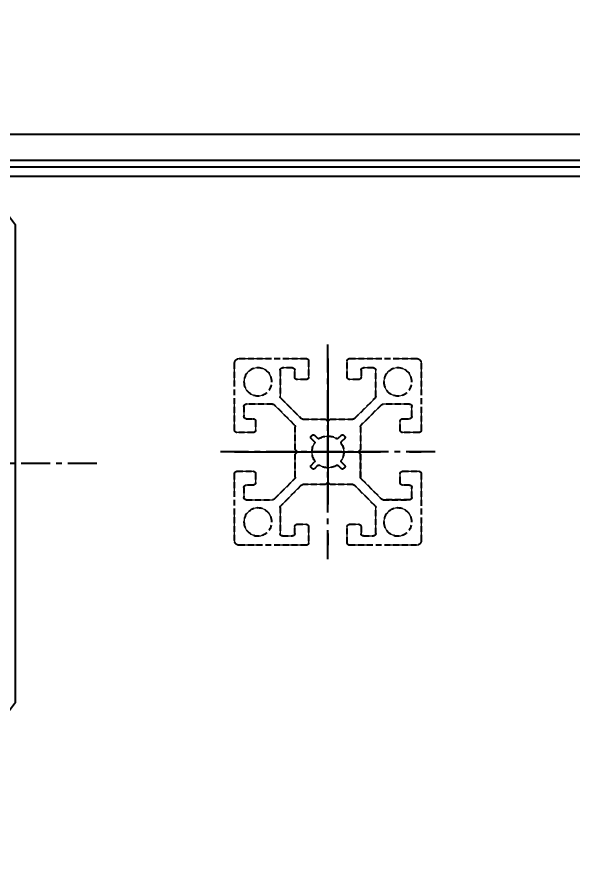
# Model space of a CAD drawing. Header units: inches. Extents: x 0 to 77285, y -118 to 40065.
# Drawn here: x 31318 to 31437.1, y 31565 to 31749.1 of the extents above; entities that cross this region are included whole.
import ezdxf

# ---------------------------------------------------------------- set-up
doc = ezdxf.new("R2010")
doc.units = ezdxf.units.IN
doc.header["$LTSCALE"] = 5
doc.header["$MEASUREMENT"] = 0
for name, pattern in [('CENTER', [2, 1.25, -0.25, 0.25, -0.25]), ('HIDDEN', [0.375, 0.25, -0.125]), ('PHANTOM', [2.5, 1.25, -0.25, 0.25, -0.25, 0.25, -0.25])]:
    doc.linetypes.add(name, pattern=pattern)
for name, color, linetype in [('11', 1, 'CENTER'), ('22', 2, 'HIDDEN'), ('77', 40, 'HIDDEN'), ('B', 123, 'Continuous'), ('G', 231, 'Continuous'), ('T', 3, 'Continuous'), ('Y', 60, 'Continuous')]:
    doc.layers.add(name, color=color, linetype=linetype)
doc.layers.add('33', color=3, linetype='PHANTOM', lineweight=9)
doc.styles.add('SCI', font='')
doc.styles.get('SCI').set_extended_font_data('Gulim')
doc.dimstyles.new('SCH', dxfattribs={"dimtxt": 2.5, "dimasz": 2, "dimexe": 1.25, "dimexo": 0.625, "dimtad": 1, "dimdec": 8, "dimtxsty": 'SCI', "dimcen": 2.5, "dimclrd": 4, "dimclre": 4, "dimclrt": 7, "dimadec": 8, "dimazin": 2, "dimtfac": 1, "dimtdec": 8, "dimtmove": 0, "dimatfit": 3, "dimfxl": 1, "dimarcsym": 0})

# ---------------------------------------------------------------- blocks, each defined once
blk = doc.blocks.new('A$C96765d9e')
for p, q in [((-280, 2), (-280, 0)), ((-280, 2), (0, 2)), ((0, 2), (0, 0)), ((-280, 0), (0, 0))]:
    blk.add_line(p, q)
blk = doc.blocks.new('A$Cb8ad11fe')
for p, q in [((-280, 7), (-280, 0)), ((-280, 7), (0, 7)), ((0, 7), (0, 0)), ((-280, 0), (0, 0))]:
    blk.add_line(p, q)
blk = doc.blocks.new('A$Cdf4263c0')
blk.add_line((-7.15, -5.76), (-11.49, -10.1))
blk.add_lwpolyline([(-17.5, -10.25), (-11.85, -10.25), (-17.5, -10.25, -0.414214), (-18, -9.75), (-18, -7.6, -0.414214), (-17.5, -7.1), (-16, -7.1, 0.414214), (-15.5, -6.6), (-15.5, -4.65, 0.414214), (-16, -4.15), (-19.5, -4.15, 0.414214), (-20, -4.65), (-20, -19, 0.414214), (-19, -20), (-4.65, -20, 0.414214), (-4.15, -19.5), (-4.15, -16, 0.414214), (-4.65, -15.5), (-6.6, -15.5, 0.414214), (-7.1, -16), (-7.1, -17.5, -0.414214), (-7.6, -18), (-9.75, -18, -0.414214), (-10.25, -17.5), (-10.25, -11.89, -0.198912), (-10.1, -11.54), (-5.71, -7.15, -0.198912), (-5.36, -7), (-0.5, -7), (0, -6.5), (0.5, -7), (5.36, -7, -0.198912), (5.71, -7.15), (10.1, -11.54, -0.198912), (10.25, -11.89), (10.25, -17.5, -0.414214), (9.75, -18), (7.6, -18, -0.414214), (7.1, -17.5), (7.1, -16, 0.414214), (6.6, -15.5), (4.65, -15.5, 0.414214), (4.15, -16), (4.15, -19.5, 0.414214), (4.65, -20), (19, -20, 0.414214), (20, -19), (20, -4.65, 0.414214), (19.5, -4.15), (16, -4.15, 0.414214), (15.5, -4.65), (15.5, -6.6, 0.414214), (16, -7.1), (17.5, -7.1, -0.414214), (18, -7.6), (18, -9.75, -0.414214), (17.5, -10.25), (11.85, -10.25, -0.198912), (11.49, -10.1), (7.15, -5.76, -0.198912), (7, -5.4), (7, -0.5), (6.5, 0), (7, 0.5), (7, 5.4, -0.198912), (7.15, 5.76), (11.49, 10.1, -0.198912), (11.85, 10.25), (17.5, 10.25, -0.414214), (18, 9.75), (18, 7.6, -0.414214), (17.5, 7.1), (16, 7.1, 0.414214), (15.5, 6.6), (15.5, 4.65, 0.414214), (16, 4.15), (19.5, 4.15, 0.414214), (20, 4.65), (20, 19, 0.414214), (19, 20), (4.65, 20, 0.414214), (4.15, 19.5), (4.15, 16, 0.414214), (4.65, 15.5), (6.6, 15.5, 0.414214), (7.1, 16), (7.1, 17.5, -0.414214), (7.6, 18), (9.75, 18, -0.414214), (10.25, 17.5), (10.25, 11.89, -0.198912), (10.1, 11.54), (5.71, 7.15, -0.198912), (5.36, 7), (0.5, 7), (0, 6.5), (-0.5, 7), (-5.36, 7, -0.198912), (-5.71, 7.15), (-10.1, 11.54, -0.198912), (-10.25, 11.89), (-10.25, 17.5, -0.414214), (-9.75, 18), (-7.6, 18, -0.414214), (-7.1, 17.5), (-7.1, 16, 0.414214), (-6.6, 15.5), (-4.65, 15.5, 0.414214), (-4.15, 16), (-4.15, 19.5, 0.414214), (-4.65, 20), (-19, 20, 0.414214), (-20, 19), (-20, 4.65, 0.414214), (-19.5, 4.15), (-16, 4.15, 0.414214), (-15.5, 4.65), (-15.5, 6.6, 0.414214), (-16, 7.1), (-17.5, 7.1, -0.414214), (-18, 7.6), (-18, 9.75, -0.414214), (-17.5, 10.25), (-11.85, 10.25, -0.198912), (-11.49, 10.1), (-7.15, 5.76, -0.198912), (-7, 5.4), (-7, 0.5), (-6.5, 0), (-7, -0.5), (-7, -5.4), (-7, -0.5)], format="xyb")
blk.add_lwpolyline([(3.61, 3.31, 0.021749), (3.31, 3.61, 0.401532), (2.9, 3.6), (2.2, 2.91, -0.35173), (1.83, 2.87, 0.291598), (-1.83, 2.87, -0.35173), (-2.2, 2.91), (-2.9, 3.6, 0.401532), (-3.31, 3.61, 0.021749), (-3.61, 3.31, 0.401532), (-3.6, 2.9), (-2.91, 2.2, -0.35173), (-2.87, 1.83, 0.291598), (-2.87, -1.83, -0.35173), (-2.91, -2.2), (-3.6, -2.9, 0.401532), (-3.61, -3.31, 0.021749), (-3.31, -3.61, 0.401532), (-2.9, -3.6), (-2.2, -2.91, -0.35173), (-1.83, -2.87, 0.291598), (1.83, -2.87, -0.35173), (2.2, -2.91), (2.9, -3.6, 0.401532), (3.31, -3.61, 0.021749), (3.61, -3.31, 0.401532), (3.6, -2.9), (2.91, -2.2, -0.35173), (2.87, -1.83, 0.291598), (2.87, 1.83, -0.35173), (2.91, 2.2), (3.6, 2.9, 0.401532)], format="xyb", close=True)
for centre in [(-15, 15), (15, 15), (-15, -15), (15, -15)]:
    blk.add_circle(centre, 3)
for centre, start, end in [((-7.5, -5.4), 315, 0), ((-11.85, -9.75), 270, 315)]:
    blk.add_arc(centre, 0.5, start, end)
at = {"layer": '11', "ltscale": 5}
for p, q in [((0, 20), (0, -20)), ((20, 0), (-20, 0))]:
    blk.add_line(p, q, dxfattribs=at)
blk = doc.blocks.new('A$C7619b14d')
for p in [(355, -9), (280, -9)]:
    blk.add_line(p, (0, -9))
at = {"layer": 'B'}
blk.add_line((72, -5.5), (280, -5.5), dxfattribs=at)
at = {"xscale": -1}
blk.add_blockref('A$C96765d9e', (0, -9), dxfattribs=at)
at = {"layer": '33', "ltscale": 5, "xscale": -1}
blk.add_blockref('A$Cdf4263c0', (210, -68), dxfattribs=at)
at = {"layer": 'G', "xscale": -1}
blk.add_blockref('A$Cb8ad11fe', (0, -7), dxfattribs=at)
blk = doc.blocks.new('A$C5b365cf0')
at = {"layer": '33'}
blk.add_blockref('A$C7619b14d', (1380, 0), dxfattribs=at)
blk = doc.blocks.new('A$C0221f52f')
blk.add_blockref('A$C5b365cf0', (0, 0))
blk = doc.blocks.new('A$C65cb6dcf')
blk.add_line((-280, 0), (0, 0))
blk = doc.blocks.new('A$C58fd9bc3')
blk.add_line((-355, 0), (0, 0))
at = {"layer": '11'}
for p, q in [((-210, -82), (-210, -36)), ((-233, -59), (-187, -59))]:
    blk.add_line(p, q, dxfattribs=at)
blk = doc.blocks.new('A$C6a1ff33b')
at = {"layer": 'B'}
blk.add_line((-72, -5.5), (-280, -5.5), dxfattribs=at)
for name in ['A$C96765d9e', 'A$C58fd9bc3', 'A$C65cb6dcf']:
    blk.add_blockref(name, (0, -9))
at = {"layer": '77', "ltscale": 5}
blk.add_blockref('A$Cdf4263c0', (-210, -68), dxfattribs=at)
at = {"layer": 'G'}
blk.add_blockref('A$Cb8ad11fe', (0, -7), dxfattribs=at)
blk = doc.blocks.new('A$C3da74efd')
for p, q in [((-51.14, 71), (51.14, 71)), ((-71, -51.14), (-71, 51.14)), ((71, -51.14), (71, 51.14)), ((-51.14, -71), (51.14, -71))]:
    blk.add_line(p, q)
for centre, radius in [((-53, 53), 5.5), ((53, 53), 5.5), ((0, 0), 45), ((0, 37.5), 2.46), ((0, 0), 30), ((-37.5, 0), 2.46), ((37.5, 0), 2.46), ((0, -37.5), 2.46), ((-53, -53), 5.5), ((53, -53), 5.5)]:
    blk.add_circle(centre, radius)
for start, end in [(125.7643, 144.2357), (35.7643, 54.2357), (215.7643, 234.2357), (305.7643, 324.2357)]:
    blk.add_arc((0, 0), 87.5, start, end)
at = {"layer": '11'}
for p, q in [((0, -88.5), (0, 88.5)), ((-53, 59.5), (-53, 46.5)), ((53, 59.5), (53, 46.5)), ((-59.5, 53), (-46.5, 53)), ((46.5, 53), (59.5, 53)), ((-88.5, 0), (88.5, 0)), ((-53, -46.5), (-53, -59.5)), ((53, -46.5), (53, -59.5)), ((-59.5, -53), (-46.5, -53)), ((46.5, -53), (59.5, -53))]:
    blk.add_line(p, q, dxfattribs=at)
blk.add_circle((0, 0), 37.5, dxfattribs=at)
at = {"layer": '22'}
blk.add_circle((0, 0), 57.5, dxfattribs=at)
at = {"layer": 'T'}
for centre in [(0, 37.5), (-37.5, 0), (37.5, 0), (0, -37.5)]:
    blk.add_arc(centre, 3, 255, 165, dxfattribs=at)
blk = doc.blocks.new('A$Cfae94e15')
at = {"layer": 'Y'}
blk.add_blockref('A$C3da74efd', (0, 0), dxfattribs=at)
blk = doc.blocks.new('A$C25dea584')
for name, p in [('A$Cfae94e15', (228, -25)), ('A$C6a1ff33b', (300, 45.5))]:
    blk.add_blockref(name, p)
blk = doc.blocks.new('A$Ce983b105')
at = {"xscale": -1}
blk.add_blockref('A$C25dea584', (-6450, 60), dxfattribs=at)
blk = doc.blocks.new('*D409')
at = {"color": 4, "lineweight": -2, "transparency": 16777216}
for p, q in [((31174.65, 31773.97), (31174.65, 33035.98)), ((37924.65, 31773.97), (37924.65, 33035.98)), ((31334.65, 32935.98), (37764.65, 32935.98))]:
    blk.add_line(p, q, dxfattribs=at)
at = {"color": 4, "transparency": 16777216}
for points in [[(31334.65, 32962.64), (31334.65, 32909.31), (31174.65, 32935.98)], [(37764.65, 32962.64), (37764.65, 32909.31), (37924.65, 32935.98)]]:
    blk.add_solid(points, dxfattribs=at)
at = {"layer": 'Defpoints', "color": 0, "transparency": 16777216}
for p in [(37924.65, 32935.98), (31174.65, 31723.97), (37924.65, 31723.97)]:
    blk.add_point(p, dxfattribs=at)
at = {"color": 7, "transparency": 16777216, "insert": (34549.65, 33088.64), "char_height": 200, "attachment_point": 5, "style": 'SCI'}
blk.add_mtext('6750', dxfattribs=at)

msp = doc.modelspace()

# ---------------------------------------------------------------- block references
for name, p in [('A$Ce983b105', (37924.6497809, 31618.46513729)), ('A$C0221f52f', (29794.6497809, 31723.9651373))]:
    msp.add_blockref(name, p)

# ---------------------------------------------------------------- dimensions: what is measured, and where the dimension line sits
dim = msp.add_linear_dim(base=(37924.649780898, 32935.9761583659), p1=(31174.649780898, 31723.9651372949), p2=(37924.649780898, 31723.9651372949), dimstyle='SCH', override={"dimscale": 80})
dim.commit()
dim.dimension.update_dxf_attribs({"geometry": '*D409', "text_midpoint": (34549.649780898, 33088.6392742114)})

doc.saveas('drawing.dxf')
